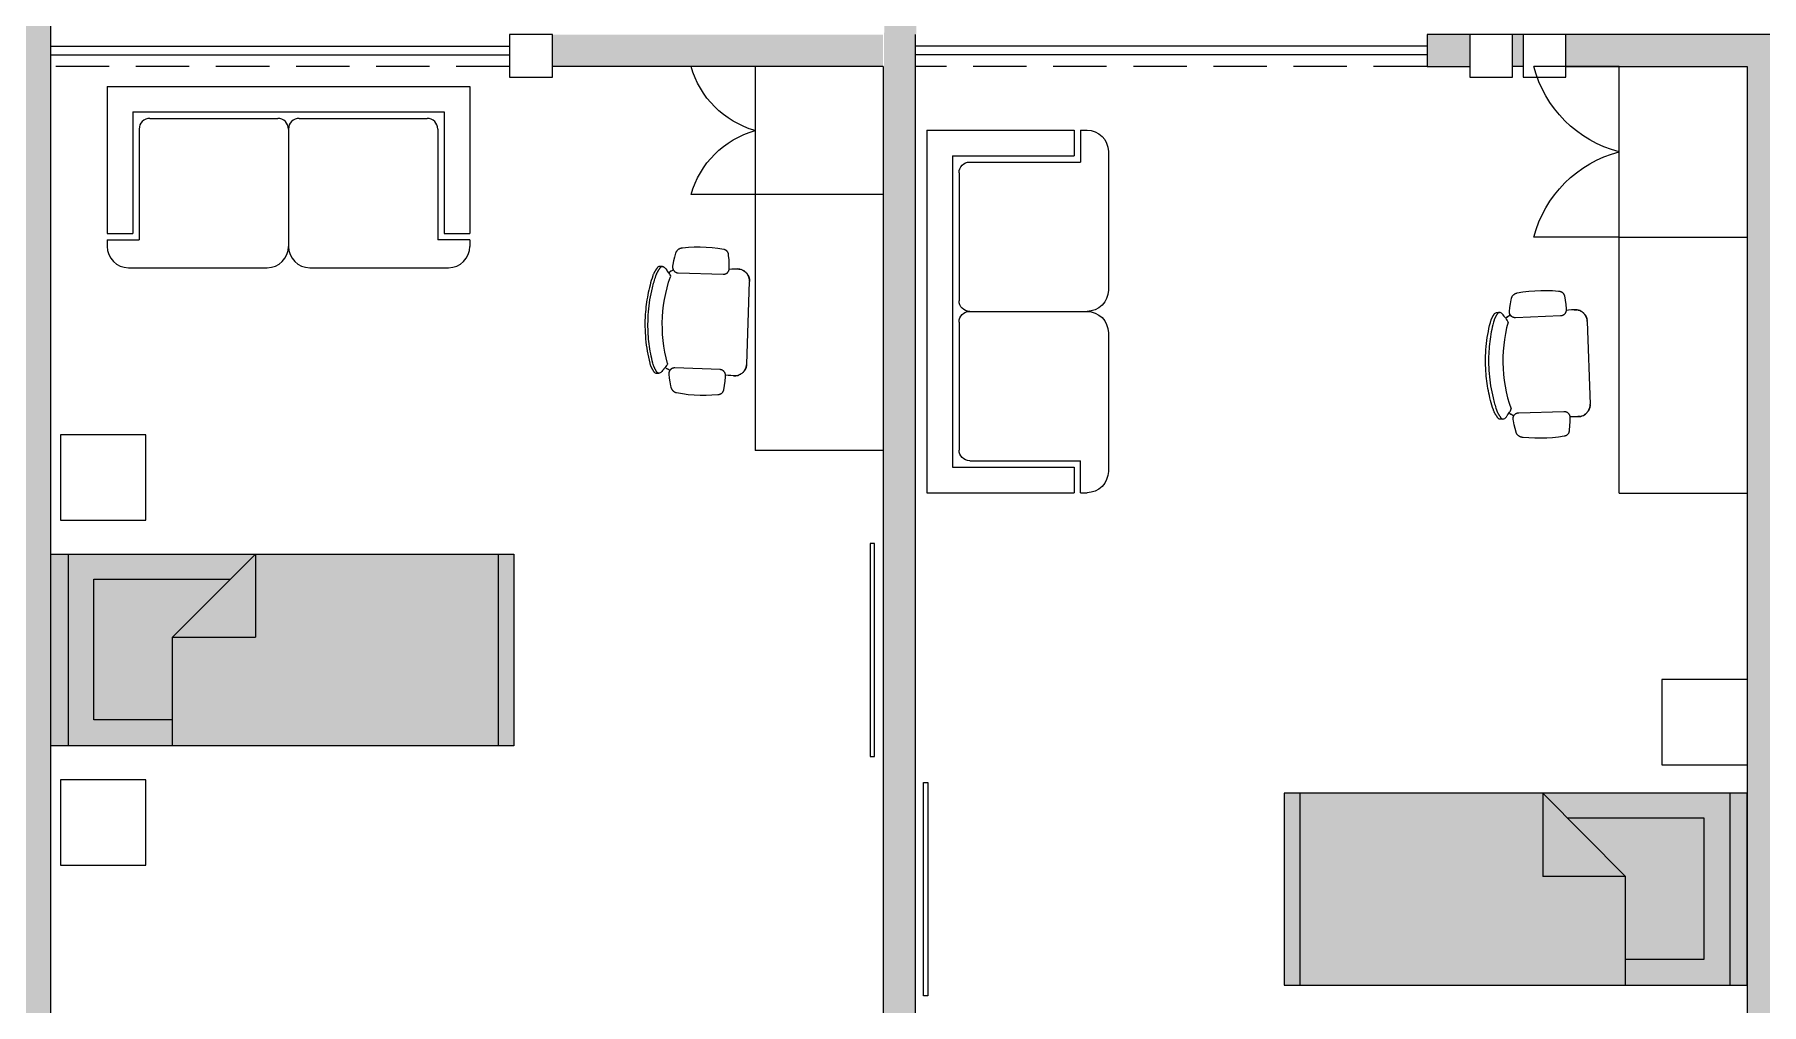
# Model space of a CAD drawing. Header units: metres. Extents: x 51 to 18146, y -212 to 18074.
# Drawn here: x 92.3 to 100.38, y 366.32 to 370.87 of the extents above; entities that cross this region are included whole.
import ezdxf

# ---------------------------------------------------------------- set-up
doc = ezdxf.new("R2010")
doc.units = ezdxf.units.M
doc.linetypes.add('DASHED2', pattern=[0.375, 0.25, -0.125])
doc.layers.get('0').update_dxf_attribs({"color": 250})
for name, color, linetype, lineweight in [('P0 - Antepecho', 250, 'Continuous', 15), ('P0 - Estructura', 250, 'Continuous', 25), ('P0 - Mobiliario', 250, 'Continuous', 9), ('P0 - Paredes', 250, 'Continuous', 20), ('P0 - Ventanas', 250, 'Continuous', 15)]:
    doc.layers.add(name, color=color, linetype=linetype, lineweight=lineweight)
doc.layers.get('0').freeze()

# ---------------------------------------------------------------- blocks, each defined once
blk = doc.blocks.new('CAMA01')
at = {"true_color": 0xffffff, "transparency": 33554610}
h = blk.add_hatch(color=7, dxfattribs=at)
h.dxf.hatch_style = 1
h.paths.add_polyline_path([(-2.8824434e-09, -0.0021700000017881), (0, 1.8626e-12), (0.0009000000013039, -1.1920929e-09), (0.0008999971123412, -0.0021700011976063)])
for p, q in [((0.0008999998944213, -8.02843601183e-05), (-1.066413e-10, -8.02831587122e-05)), ((0.0001219024024904, -0.0005678501427174), (0.0001219028891064, -0.000200283318758)), ((0.0001219028891064, -0.000200283318758), (0.0007819028915837, -0.0002002841942012)), ((0.0007819028915837, -0.0002002841942012), (0.0007819020384897, -0.0008404724586327)), ((1.3510794379e-06, -0.0005694204699248), (0.0005095589705743, -0.000569421146065)), ((0.0005095589705743, -0.000569421146065), (0.0005095584532246, -0.0009580084774643)), ((0.0008999987235293, -0.0009580089971423), (0.0005095589705743, -0.000569421146065)), ((0.0008999987235293, -0.0009580089971423), (0.0005095584532246, -0.0009580084774643)), ((0.0008999972106364, -0.0020961682585045), (-2.78437e-09, -0.0020961670682743))]:
    blk.add_line(p, q)
blk.add_lwpolyline([(-2.8824434e-09, -0.0021700000017881), (0, 1.8626e-12), (0.0009000000013039, -1.1920929e-09), (0.0008999971123412, -0.0021700011976063)], close=True)
blk = doc.blocks.new('MSA2')
for p, q in [((-0.8499999999999472, -0.0300000000001295), (-0.8499999999999472, -0.7200000000001237)), ((-0.8499999999999472, -0.0300000000001295), (0.8499999999999561, -0.0299999999998701)), ((0.8499999999999561, -0.0299999999998701), (0.8499999999999596, -0.7199999999998643)), ((-0.7299999999999427, -0.1500000000001305), (0.7299999999999552, -0.1499999999998711)), ((-0.7299999999999427, -0.1500000000001305), (-0.7299999999999427, -0.7200000000001308)), ((0.7299999999999552, -0.1499999999998711), (0.7299999999999587, -0.7199999999998679)), ((-0.6999999999999416, -0.2300000000001288), (-0.6999999999999451, -0.7500000000001319)), ((-0.6499999999999408, -0.1800000000001281), (-0.049999999999943, -0.1800000000001316)), ((5.42e-14, -0.2300000000001323), (5.42e-14, -0.7799997975279429)), ((0.0500000000000549, -0.1800000000001281), (0.6500000000000528, -0.1800000000001281)), ((0.7000000000000535, -0.2300000000001288), (0.6999999999998581, -0.7500000000001319)), ((-0.8499999999999472, -0.7200000000001237), (-0.7299999999999427, -0.7200000000001308)), ((0.7299999999999587, -0.7199999999998679), (0.8499999999999596, -0.7199999999998643)), ((-0.8499999999999472, -0.7500000000001248), (-0.6999999999999451, -0.7500000000001319)), ((-0.8499999999999472, -0.7500000000001248), (-0.8499999999999472, -0.780000000000126)), ((0.8500000000000555, -0.7500000000001248), (0.6999999999998581, -0.7500000000001319)), ((0.8500000000000555, -0.7500000000001248), (0.8500000000000555, -0.780000000000126)), ((-0.7499999999999459, -0.8800000000001272), (-0.0999998320310693, -0.8800000000001272)), ((0.0999997620184319, -0.8800000000001272), (0.7499999107484472, -0.8800000000001272))]:
    blk.add_line(p, q)
for centre, radius, start, end in [((-0.6499999999999408, -0.2300000000001288), 0.05, 89.99999999999969, 179.9999999999998), ((-0.049999999999943, -0.2300000000001323), 0.05, 1.527e-13, 89.99999999999972), ((0.0500000000000549, -0.2300000000001288), 0.05, 90, 180.0000000000001), ((0.6500000000000528, -0.2300000000001288), 0.05, 3.562e-13, 90), ((-0.7499999999999459, -0.780000000000126), 0.1, 180.0000000000007, 270), ((-0.0999999999999473, -0.780000000000126), 0.1, 270.0001363534254, 0.0001160080155581), ((0.1000000000000556, -0.780000000000126), 0.1, 179.9998839919844, 269.9998636465746), ((0.7500000000000578, -0.780000000000126), 0.1, 270.0000000000001, 359.9999999999992)]:
    blk.add_arc(centre, radius, start, end)
blk = doc.blocks.new('-COL40-')
at = {"color": 0}
blk.add_lwpolyline([(-0.1999999999710837, 0.1999999998887603), (-0.1999999999710837, -0.200000000115196), (0.2000000000328441, -0.200000000115196), (0.2000000000328441, 0.1999999998887603)], close=True, dxfattribs=at)
blk = doc.blocks.new('EQ_Silla - Haworth-Zody Task1 - Silla operativa con apoyabrazos-V157-Layout Copy 1')
for p, q in [((0.3079581747192112, 0.0921738494505853), (-0.0793581747191419, 0.0921738494505875)), ((-0.1348424355650827, -0.0052449329755294), (-0.1353583258991049, 0.00684369083393)), ((0.3639583258991628, 0.0068436908339243), (0.3634424355651413, -0.0052449329755223)), ((-0.1086311546798821, -0.2437535726801241), (-0.1095237594148359, -0.0318337865780272)), ((0.3381237594148705, -0.0318337865779708), (0.3372311546799081, -0.2437535726801198)), ((-0.1358731024365228, -0.3180360660910343), (-0.1358731024365228, -0.3316857496327566)), ((0.3644731024365748, -0.331688326845399), (0.3644731024365748, -0.3180386937343387))]:
    blk.add_line(p, q)
at = {"flags": 128}
for points in [[(-0.1353583258991047, 0.0068436908339301), (-0.1359113819123139, 0.0198119512624371), (-0.1364562745090984, 0.0325887929057688)], [(0.365056274509157, 0.0325887929057683), (0.3645113819123725, 0.0198119512624365), (0.3639583258991634, 0.0068436908339292)], [(-0.2259057824548897, -0.0339270631162997), (-0.2290985714151343, -0.0614857801550134), (-0.2311867517393447, -0.0891501306642502), (-0.2321669827844545, -0.116875857584614), (-0.2320376963898896, -0.1446186056675393), (-0.2307990993863124, -0.1723339924342266), (-0.2284531732646974, -0.1999776791781552), (-0.2250036710064151, -0.2275054418975346), (-0.2243909969472571, -0.2316244073007391)], [(-0.2030415816124818, -0.0106836094461181), (-0.2041147055000873, -0.0108697968385668), (-0.2051795254931787, -0.0110987488107282), (-0.2062343381069231, -0.0113700990882817), (-0.2072774558661582, -0.011683413568676), (-0.2083072100049888, -0.0120381910155698), (-0.209321953136453, -0.0124338638607339), (-0.2103200618880125, -0.0128697991120263), (-0.2112999394985715, -0.0133452993660338), (-0.2122600183730034, -0.0138596039237884), (-0.2131987625899065, -0.0144118900077048), (-0.214114670358777, -0.0150012740778696), (-0.2150062764225875, -0.0156268132454913), (-0.2158721544018222, -0.0162875067813532), (-0.2167109190764331, -0.0169822977167305), (-0.2175212286018625, -0.0177100745343443), (-0.2183017866557187, -0.0184696729465391), (-0.21905134451164, -0.0192598777578906), (-0.2197687030369507, -0.0200794248092639), (-0.2204527146110336, -0.020927003000215), (-0.2211022849612838, -0.0218012563864419), (-0.2217163749137149, -0.0227007863490183), (-0.2222940020553939, -0.0236241538319009), (-0.2228342423061322, -0.0245698816440869), (-0.2233362313967547, -0.0255364568228245), (-0.2237991662518086, -0.0265223330540163), (-0.2242223062742774, -0.0275259331460024), (-0.224604974530393, -0.028545651552724), (-0.2249465588325723, -0.0295798569422661), (-0.2252465127188141, -0.0306268948066178), (-0.2255043563268677, -0.0316850901085477), (-0.2257196771619768, -0.0327527499613235), (-0.2258921307567439, -0.0338281663369217), (-0.2259057824548897, -0.0339270631163041)], [(-0.1373623365881645, -0.0049486939613892), (-0.1577386763790189, -0.0058132096444355), (-0.1780641458648533, -0.0074918700685434), (-0.1983062286303285, -0.0099819897351263), (-0.2030415816124818, -0.010683609446116)], [(-0.1095237594148359, -0.0318337865779687), (-0.1095590873103461, -0.0307452037547336), (-0.1096379186496258, -0.029658904420664), (-0.109760127319327, -0.0285766264229619), (-0.1099255178116617, -0.0275001011755637), (-0.1101338255371344, -0.0264310508892045), (-0.1103847172477954, -0.0253711858162947), (-0.1106777915704449, -0.0243222015148612), (-0.1110125796486866, -0.0232857761360084), (-0.1113885458930076, -0.022263567739255), (-0.1118050888376129, -0.0212572116399853), (-0.1122615421026607, -0.0202683177932689), (-0.1127571754602973, -0.0192984682183062), (-0.1132911960028721, -0.0183492144675256), (-0.1138627494114334, -0.0174220751444485), (-0.1144709213224718, -0.0165185334741922), (-0.1151147387906484, -0.0156400349307003), (-0.1157931718453511, -0.0147879849242257), (-0.1165051351384374, -0.0139637465530215), (-0.1172494896804949, -0.0131686384226626), (-0.1180250446630553, -0.0124039325365302), (-0.1188305593635831, -0.0116708522609288), (-0.1196647451303969, -0.0109705703679031), (-0.1205262674442145, -0.0103042071591043), (-0.1214137480531253, -0.0096728286735101), (-0.1223257671774634, -0.0090774449820177), (-0.1232608657811865, -0.0085190085715197), (-0.1242175479060003, -0.0079984128211503), (-0.1251942830645992, -0.0075164905730539), (-0.1261895086890887, -0.0070740128000239), (-0.1272016326307547, -0.0066716873721056), (-0.1282290357072089, -0.0063101579241556), (-0.1292700742927113, -0.0059900028261697), (-0.1303230829475796, -0.0057117342580201), (-0.1313863770826048, -0.005475797390033), (-0.1324582556539965, -0.0052825696708861), (-0.1335370038846878, -0.0051323602237092), (-0.134620896007637, -0.0050254093515644), (-0.1357081980266702, -0.0049618881530305), (-0.1367971704905018, -0.004941898248489), (-0.1373623365881645, -0.0049486939613892)], [(0.3659623365881904, -0.0049486939613914), (0.3648731838078021, -0.0049460778141358), (0.3637847976154853, -0.004987018254039), (0.3626989191969669, -0.005071449785128), (0.3616172857260727, -0.0051992373349601), (0.3605416275856133, -0.0053701764707109), (0.3594736655991776, -0.0055839937262419), (0.3584151082780946, -0.0058403470395459), (0.3573676490882852, -0.0061388263000106), (0.3563329637409899, -0.0064789540044937), (0.3553127075120656, -0.0068601860212201), (0.3543085125938127, -0.0072819124602927), (0.3533219854838964, -0.0077434586493685), (0.3523547044152356, -0.0082440862129998), (0.3514082168312066, -0.0087829942538932), (0.3504840369100362, -0.0093593206341293), (0.3495836431424448, -0.0099721433544521), (0.3487084759664051, -0.0106204820292336), (0.3478599354626877, -0.0113032994548983), (0.3470393791150767, -0.0120195032692313), (0.3462481196387094, -0.0127679476989044), (0.3454874228799383, -0.0135474353924911), (0.3447585057913172, -0.0143567193359696), (0.3440625344846842, -0.0151945048476589), (0.3434006223656677, -0.0160594516494659), (0.342773828352465, -0.0169501760110126), (0.3421831551817704, -0.0178652529633367), (0.3416295478046677, -0.0188032185785221), (0.3411138918748615, -0.0197625723116761), (0.340637012331836, -0.0207417794014595), (0.3401996720811347, -0.0217392733254384), (0.3398025707738567, -0.0227534583061066), (0.3394463436873875, -0.0237827118638474), (0.339131560709081, -0.0248253874125268), (0.3388587254245371, -0.0258798168936974), (0.3386282743120266, -0.0269443134451216), (0.3384405760441544, -0.0280171740993969), (0.3382959308981218, -0.0290966825083422), (0.3381945702752966, -0.0301811116887841), (0.338136656331064, -0.0312687267853699), (0.3381237594148705, -0.0318337865779708)], [(0.4316415816125078, -0.0106836094461181), (0.4114237683748084, -0.008003564945704), (0.3911149540360872, -0.0061341610851239), (0.3707476283669665, -0.0050783885117593), (0.3659623365881904, -0.0049486939613914)], [(0.4545057824549243, -0.0339270631163019), (0.4543372727566161, -0.0328510217115055), (0.4541258676687744, -0.0317825796157044), (0.4538719053944187, -0.0307234461083226), (0.4535757922190153, -0.0296753155770392), (0.4532380018604885, -0.0286398648071169), (0.452859074711343, -0.027618750298897), (0.4524396169741899, -0.0266136056177707), (0.4519802996919309, -0.0256260387808067), (0.4514818576742295, -0.0246576296842768), (0.4509450883219854, -0.0237099275761556), (0.4503708503516564, -0.022784448577641), (0.4497600624215067, -0.0218826732577137), (0.4491137016619228, -0.0210060442645106), (0.4484328021122387, -0.0201559640174228), (0.4477184530664777, -0.0193337924634995), (0.4469717973307345, -0.0185408449018479), (0.4461940293949053, -0.0177783898793981), (0.4453863935217819, -0.017047647161553), (0.4445501817564482, -0.0163497857807756), (0.443686731859372, -0.0156859221663969), (0.4427974251661927, -0.0150571183585982), (0.4418836843778915, -0.0144643803093122), (0.4409469712848398, -0.0139086562729976), (0.4399887844281344, -0.0133908352895473), (0.4390106567023638, -0.0129117457620805), (0.438014152903227, -0.0124721541316412), (0.4370008672242201, -0.0120727636510527), (0.4359724207062869, -0.011714213259899), (0.4349304586444543, -0.0113970765623171), (0.4338766479557564, -0.011121860909363), (0.4328126745124866, -0.0108890065873766), (0.4317402404451839, -0.0106988861135979), (0.4316415816125078, -0.0106836094461181)], [(0.4529909969472917, -0.2316244073007391), (0.4566057039634906, -0.2041178502760709), (0.4591175506984393, -0.1764887458362824), (0.4605225187331963, -0.1487812946545938), (0.4608183604186155, -0.1210398227422797), (0.4600046024711065, -0.093308710536543), (0.4580825467298099, -0.0656323219012465), (0.4550552680738797, -0.0380549331542383), (0.4545057824549243, -0.0339270631163019)], [(-0.2243909969472571, -0.2316244073007391), (-0.2241628828186982, -0.2329480334900994), (-0.2238820202270957, -0.2342614787875673), (-0.2235488584926584, -0.2355626419608503), (-0.2231639306031157, -0.2368494414264444), (-0.2227278523609645, -0.2381198185797041), (-0.2222413213983628, -0.2393717410881813), (-0.2217051160610755, -0.2406032061429317), (-0.2211200941632546, -0.2418122436625586), (-0.2204871916151352, -0.2429969194449534), (-0.2198074209257764, -0.2441553382615741), (-0.2190818695832824, -0.2452856468894291), (-0.2183116983150258, -0.2463860370758403), (-0.2174981392307288, -0.2474547484312462), (-0.2166424938513942, -0.248490071245452), (-0.2157461310270817, -0.249490349222817), (-0.2148104847471083, -0.2504539821319509), (-0.2138370518459289, -0.2513794283657758), (-0.212827389608519, -0.252265207407726), (-0.2117831132790869, -0.2531099022002948), (-0.2107058934769891, -0.2539121614120035), (-0.2095974535241188, -0.254670701599259), (-0.2084595666879351, -0.2553843092595656), (-0.2072940533446453, -0.2560518427729016), (-0.206102778066977, -0.2566722342280403), (-0.2048876466412342, -0.2572444911310017), (-0.203650603018498, -0.2577676979928073), (-0.2023936262046666, -0.2582410177941049), (-0.2011187270945072, -0.2586636933241708), (-0.1998279452546224, -0.259035048392322), (-0.1997320632002284, -0.259060417120922)], [(0.4283320632002545, -0.2590604171209198), (0.4296239362141156, -0.258692876020003), (0.4309000781434492, -0.2582739677710921), (0.4321584474333874, -0.257804362538013), (0.4333970309615147, -0.257284811588972), (0.4346138472584016, -0.2567161460946457), (0.4358069496775372, -0.256099275798521), (0.436974429509587, -0.2554351875614793), (0.4381144190358515, -0.2547249437830337), (0.4392250945162705, -0.2539696807017244), (0.4403046791070125, -0.2531706065773612), (0.4413514457030364, -0.2523289997580819), (0.4423637197010831, -0.2514462066352757), (0.4433398816786968, -0.2505236394896039), (0.4442783699849464, -0.2495627742317047), (0.4451776832387474, -0.2485651480410222), (0.446036382730738, -0.2475323569066372), (0.4468530947249013, -0.2464660530740486), (0.4476265126562744, -0.2453679424019225), (0.4483553992211581, -0.2442397816330897), (0.4490385883565301, -0.2430833755841091), (0.4496749871055124, -0.2419005742579801), (0.4502635773658725, -0.2406932698845023), (0.4508034175187425, -0.2394633938931351), (0.4512936439350432, -0.2382129138230975), (0.4517334723570924, -0.2369438301757484), (0.4521221991532235, -0.2356581732142048), (0.4524592024434995, -0.2343579997153386), (0.4527439430945475, -0.2330453896793981), (0.4529759655820493, -0.2317224430024375), (0.4529909969472917, -0.2316244073007391)], [(-0.1997320632002284, -0.259060417120922), (-0.1820200502348526, -0.2633419205167265), (-0.1641509905205514, -0.2669117075609025), (-0.1461534707410165, -0.2697640673556791), (-0.1391678896288675, -0.2706734188888888)], [(-0.1391678896288675, -0.2706734188888888), (-0.138084363155193, -0.2707840127589272), (-0.1369972808118873, -0.2708511886634137), (-0.1359083816988242, -0.2708748391352249), (-0.1348194078222842, -0.2708549263386543), (-0.1337321013081743, -0.2707914821299289), (-0.1326482016149616, -0.2706846080062496), (-0.1315694427509482, -0.2705344749434047), (-0.1304975505001813, -0.2703413231222828), (-0.12943423966161, -0.2701054615445896), (-0.1283812113057503, -0.2698272675385319), (-0.1273401500533352, -0.269507186155175), (-0.1263127213802844, -0.2691457294564522), (-0.1253005689533135, -0.2687434756959767), (-0.1243053120003777, -0.2683010683939536), (-0.1233285427202891, -0.267819215307695), (-0.1223718237355444, -0.2672986872993448), (-0.1214366855924268, -0.266740317102674), (-0.1205246243124612, -0.2661449979908931), (-0.1196370989991569, -0.2655136823475805), (-0.118775529503675, -0.2648473801430911), (-0.1179412941534148, -0.2641471573188192), (-0.1171357275469853, -0.2634141340819032), (-0.1163601184191019, -0.2626494831131629), (-0.115615707578921, -0.2618544276910216), (-0.1149036859249793, -0.2610302397345612), (-0.1142251925400497, -0.2601782377686855), (-0.1135813128687973, -0.2592997848147942), (-0.1129730769813451, -0.2583962862102264), (-0.1124014579253589, -0.2574691873599969), (-0.1118673701693946, -0.2565199714245132), (-0.1113716681399284, -0.2555501569467706), (-0.1109151448544657, -0.2545612954230576), (-0.1104985306528718, -0.2535549688208612), (-0.1101224920289928, -0.2525327870480789), (-0.10978763056443, -0.2514963853774908), (-0.1094944819660702, -0.2504474218306851), (-0.109243515209148, -0.2493875745255609), (-0.1090351317869315, -0.2483185389917287), (-0.1088696650684436, -0.2472420254579858), (-0.1087473797651453, -0.2461597561163532), (-0.1086684715074224, -0.2450734623668914), (-0.1086330665316714, -0.2439848820478776), (-0.1086311546798734, -0.2437535726801068)], [(0.3180339258551021, -0.2790479169573947), (0.2915353869987303, -0.2866681727421991), (0.264753315191917, -0.2932226742093714), (0.2377305560363472, -0.2987009355547874), (0.2105103401821298, -0.3030941927289263), (0.1831362141679493, -0.3063954174574919), (0.1556519707559357, -0.3085993284851342), (0.1281015788725522, -0.3097024000243577), (0.1005291132677119, -0.3097028673960068), (0.0729786840045694, -0.308600729852388), (0.0454943658928295, -0.3063977505784579), (0.0181201279784691, -0.3030974538711131), (-0.0091002367973795, -0.2987051195010604), (-0.0361231816577749, -0.293227774266308), (-0.0629054756555216, -0.2866741807508004), (-0.0894042728334855, -0.2790548233061256), (-0.0894339737252274, -0.279045635561457)], [(0.3372311546799081, -0.2437535726801198), (0.3372573112773313, -0.2448424144756375), (0.3373269890107104, -0.2459293393289375), (0.337440076410526, -0.2470126083921226), (0.3375963925610668, -0.248090488665779), (0.3377956873898316, -0.2491612557714013), (0.3380376420676194, -0.2502231967100319), (0.3383218695185501, -0.2512746126027222), (0.3386479150393442, -0.2523138214083147), (0.3390152570267053, -0.2533391606144177), (0.3394233078118304, -0.2543489898970247), (0.3398714146005028, -0.2553416937447018), (0.3403588605174522, -0.2563156840430643), (0.340884865753198, -0.2572694026154024), (0.3414485888115641, -0.2582013237154537), (0.3420491278559165, -0.2591099564682489), (0.3426855221518979, -0.2599938472552216), (0.3433567536043881, -0.2608515820396724), (0.3440617483862405, -0.2616817886289058), (0.3447993786562031, -0.262483138869491), (0.3455684643632004, -0.2632543507719782), (0.3463677751341602, -0.2639941905618516), (0.3471960322423637, -0.2647014746532629), (0.3480519106531192, -0.265375071542554), (0.3489340411435489, -0.2660139036183842), (0.349841012493038, -0.2666169488857135), (0.3507713737409175, -0.2671832426007649), (0.3517236365076464, -0.2677118788143875), (0.352696277375941, -0.2682020118214066), (0.3536877403279017, -0.2686528575135758), (0.3546964392342994, -0.2690636946339568), (0.3557207603920622, -0.2694338659308034), (0.3567590651058482, -0.2697627792090036), (0.3578096923096145, -0.2700499082774717), (0.3588709612239562, -0.2702947937909601), (0.3599411740449951, -0.2704970439848763), (0.3610186186605226, -0.2706563353020565), (0.3621015713889862, -0.2707724129103762), (0.3631882997370499, -0.2708450911104243), (0.3642770651711794, -0.2708742536325827), (0.3653661258989389, -0.2708598538230393), (0.3664537396554679, -0.2708019147184149), (0.3675381664907901, -0.2707005290089174), (0.3677678896289022, -0.2706734188888888)], [(0.3677678896288936, -0.2706734188888867), (0.3858073614905924, -0.2680996804474562), (0.4037294816122606, -0.2648066142534339), (0.4215055784249018, -0.2607994885102467), (0.4283320632002545, -0.2590604171209198)]]:
    blk.add_lwpolyline(points, dxfattribs=at)
for centre, major_axis, ratio, start_param, end_param in [((-0.0347523265836348, -0.2038370660846777), (0.2390804884998245, 0), 0.2923717047227383, 4.322964098592838, 4.347116558305048), ((0.263352326583653, -0.2038370660846777), (0.2390804884998248, 0), 0.2923717047227375, 5.077661402464497, 5.101813862176602)]:
    blk.add_ellipse(centre, major_axis=major_axis, ratio=ratio, start_param=start_param, end_param=end_param)
for points, knots in [([(-0.1314380760497149, 0.0585569405649997), (-0.1297150664134181, 0.0622049993486029), (-0.1268267779686376, 0.0672396324690435), (-0.1228101934131865, 0.072233395030301), (-0.1203669322204662, 0.0748442378107491), (-0.1185018842746867, 0.0766909481448618), (-0.1165902236666237, 0.0784190854458624), (-0.1139540500915292, 0.0805604901037947), (-0.1112614310052826, 0.0824861091285717), (-0.1085274334031657, 0.0841947354003728), (-0.106433286324765, 0.0853610641548807), (-0.1043340738447774, 0.0864264847716688), (-0.1015707032626833, 0.0877225107419734), (-0.0981770538230757, 0.0890945775587135), (-0.0954845473331059, 0.0898998263396851), (-0.0941474130462302, 0.0902271186446056)], [-1, -1, -1, -1, -0.8, -0.7000000000000001, -0.6500000000000002, -0.6000000000000001, -0.55, -0.5, -0.4, -0.35, -0.3, -0.25, -0.2, -0.1, 0, 0, 0, 0]), ([(-0.0912548920958012, 0.0909218871233229), (-0.0915450652540238, 0.0908802870929717), (-0.0919957326131124, 0.0907874257727281), (-0.0925483211512657, 0.0906469955357859), (-0.0928719213143915, 0.0905603888061155), (-0.0931180570100462, 0.0904925975232822), (-0.0933696003785661, 0.0904237960916198), (-0.093713264971736, 0.0903324866181086), (-0.0941542438341353, 0.0902182535196321), (-0.0946028172485875, 0.0901013558814184), (-0.0949617143853118, 0.0900034539976073), (-0.0952291737335568, 0.0899263443002192), (-0.0954960644965827, 0.0898466640849928), (-0.095853985948821, 0.0897398030563044), (-0.0963032750667688, 0.0896033765113959), (-0.0968444538122919, 0.089434531879339), (-0.0975653447057774, 0.0891980675816562), (-0.0984682183169726, 0.0888876764882781), (-0.0999137331434023, 0.0883592448499803), (-0.1017166160443157, 0.0876362108280078), (-0.1035040749845878, 0.0868323832204166), (-0.1049187213883338, 0.0861447211224973), (-0.1059668726287512, 0.0856057065682478), (-0.1068296396914773, 0.0851411672947812), (-0.1075111285436064, 0.0847630670407482), (-0.1079293252131913, 0.0845206704445937), (-0.1082606756683073, 0.0843251844328052), (-0.1085921363216849, 0.0841310812998083), (-0.1090030348957417, 0.0838886158620501), (-0.109485070949114, 0.0835962146224568), (-0.109947995136831, 0.0832999867258977), (-0.1103908516763099, 0.0830040426541177), (-0.110961806556296, 0.0826213360339343), (-0.1113660269212711, 0.0823542513260005), (-0.1116250685030013, 0.0821934378051991)], [-1, -1, -1, -1, -0.95, -0.925, -0.9125, -0.9, -0.8875, -0.875, -0.85, -0.825, -0.8125, -0.8, -0.7875000000000001, -0.775, -0.75, -0.725, -0.7, -0.65, -0.6, -0.5, -0.4, -0.35, -0.3, -0.25, -0.225, -0.2, -0.1875, -0.175, -0.15, -0.125, -0.1, -0.075, -0.05, 0, 0, 0, 0]), ([(0.3402250685030618, 0.0821934378051991), (0.3399660269213316, 0.0823542513260005), (0.3395618075732008, 0.0826213369436711), (0.33899084998163, 0.0830040411378895), (0.3385480015769064, 0.0832999924875646), (0.3380850468838576, 0.0835961930920169), (0.3376031247170578, 0.0838886962221422), (0.3371096213872324, 0.0841792744774303), (0.3366126457873563, 0.0844719137578753), (0.3361111689852555, 0.0847630797735141), (0.3356001688980332, 0.0850468686676951), (0.3350838644510113, 0.0853260645257113), (0.3343925663116907, 0.085696072125253), (0.3335185934590543, 0.086144545333104), (0.3321041489130438, 0.0868324848063964), (0.3303165903355381, 0.0876361755011523), (0.3285137363415899, 0.0883592492445658), (0.327068217702178, 0.0888876756433947), (0.3261653447821551, 0.0891980676865211), (0.3254444537979598, 0.0894345318595585), (0.3249032750707748, 0.0896033765168135), (0.324453985948395, 0.0897398030556319), (0.3240960644967383, 0.0898466640851193), (0.3238291737335958, 0.0899263443001852), (0.3235617143853818, 0.090003453997616), (0.3232028172486476, 0.0901013558814132), (0.3227542438341999, 0.0902182535196337), (0.3223132649717997, 0.0903324866181083), (0.32196960037863, 0.0904237960916197), (0.3217180570101101, 0.0904925975232821), (0.3214719213144551, 0.0905603888061154), (0.3211483211513297, 0.0906469955357859), (0.3205957326131762, 0.0907874257727281), (0.320145065254088, 0.0908802870929716), (0.3198548920958655, 0.090921887123323)], [-1, -1, -1, -1, -0.95, -0.925, -0.9, -0.875, -0.85, -0.825, -0.8, -0.775, -0.75, -0.725, -0.7, -0.65, -0.6, -0.5, -0.4, -0.35, -0.3, -0.275, -0.25, -0.225, -0.2125, -0.2, -0.1875, -0.175, -0.15, -0.125, -0.1125, -0.1, -0.0875, -0.075, -0.05, 0, 0, 0, 0]), ([(0.3227474130462934, 0.0902271186446056), (0.3240845473331688, 0.0898998263396851), (0.3267770478724963, 0.0890945751015192), (0.3301707196270103, 0.0877225174992574), (0.3329340455792904, 0.0864264730999959), (0.3350333941802102, 0.0853611086915262), (0.3371270302472412, 0.0841945689254619), (0.3391794363733747, 0.0829138870595185), (0.3412021246302125, 0.0815209806391065), (0.3432145982531228, 0.0800257603019773), (0.3451898205139021, 0.0784189189722743), (0.3471019921181163, 0.0766909926765461), (0.3489669039998317, 0.0748442261575976), (0.3514102095393579, 0.0722334016892441), (0.3554267658741137, 0.0672396274748355), (0.3583150664134776, 0.0622049993486028), (0.3600380760497742, 0.0585569405649997)], [-1, -1, -1, -1, -0.9, -0.8, -0.75, -0.7, -0.65, -0.6, -0.55, -0.5, -0.45, -0.4, -0.35, -0.3, -0.2, 0, 0, 0, 0]), ([(-0.1321916451116984, 0.0568125370264888), (-0.1329325412387867, 0.0550153412506641), (-0.1337976136406429, 0.0524626544181907), (-0.1345885741090656, 0.0498449734717892), (-0.1347818098146319, 0.0491391363902812)], [-0.4, -0.4, -0.4, -0.4, -0.3, -0.2637270941814748, -0.2637270941814748, -0.2637270941814748, -0.2637270941814748]), ([(0.3633500437148493, 0.0491204072770976), (0.3631675369587037, 0.0498319723106151), (0.3625647839866263, 0.0519938256115156), (0.3616846880836481, 0.0545548180593154), (0.3609745209703981, 0.056363588224411), (0.3607919793008476, 0.0568120722252804)], [-0.7362729058178431, -0.7362729058178431, -0.7362729058178431, -0.7362729058178431, -0.7, -0.625, -0.6, -0.6, -0.6, -0.6]), ([(0.365056274509157, 0.0325887929057699), (0.3651485838705521, 0.0359120853151212), (0.3649565400764512, 0.0402067050411395), (0.364354048057217, 0.0442993238559526), (0.3641750627479618, 0.0453106595850098)], [-1, -1, -1, -1, -0.85, -0.8, -0.8, -0.8, -0.8]), ([(-0.1337786907094627, -0.3249020827640658), (-0.135906091699721, -0.3214693965513963), (-0.1371751026193961, -0.3126456559319503), (-0.12829460167852, -0.3034425634114581), (-0.1194608401669618, -0.2978855819632817)], [0, 0, 0, 0, 0.4, 1, 1, 1, 1]), ([(-0.1074918230792057, -0.2888121454244476), (-0.1121228672009224, -0.2838407900334862), (-0.1170496171537303, -0.2761411101364257), (-0.1207642644605192, -0.2676251329153607), (-0.1215032036702093, -0.265420628539105)], [-0.615205812332493, -0.615205812332493, -0.615205812332493, -0.615205812332493, -0.3333333333333333, -0.2383083685885172, -0.2383083685885172, -0.2383083685885172, -0.2383083685885172]), ([(0.3182968984863848, -0.2789838552986206), (0.3195734718198324, -0.2787313475865032), (0.3231140776195827, -0.279733789260372), (0.3314172477224516, -0.2850158214006022), (0.3382952314330134, -0.2903875713721492), (0.3421363161204112, -0.293591444593777)], [0.5555555555555556, 0.5555555555555556, 0.5555555555555556, 0.5555555555555556, 0.7222222222222223, 0.861111111111111, 1, 1, 1, 1]), ([(0.3499498264599861, -0.2653854354134375), (0.3492225466266153, -0.2675926150886794), (0.3458838400052281, -0.2762225328453685), (0.3405781386974866, -0.2836485189764659), (0.3360251494315221, -0.2887257886244559)], [-0.7616916314111954, -0.7616916314111954, -0.7616916314111954, -0.7616916314111954, -0.6666666666666666, -0.3847676228222946, -0.3847676228222946, -0.3847676228222946, -0.3847676228222946]), ([(-0.1358730539699896, -0.3316857933774743), (-0.1358730716698342, -0.3322311745893991), (-0.1357071444796072, -0.3345162848192777), (-0.134842403328534, -0.3367613858057219), (-0.1337786907094627, -0.3384520484646375)], [0.737607479234478, 0.737607479234478, 0.737607479234478, 0.737607479234478, 0.8, 1, 1, 1, 1]), ([(-0.1310647324885156, -0.3407727578257767), (-0.1304087486750281, -0.3412433366769766), (-0.1292752412818839, -0.3420185975739311), (-0.1274996982783947, -0.3431947111588242), (-0.1260434887665344, -0.3441407182446821), (-0.1244773714650745, -0.3451798244168842), (-0.1228103598290906, -0.3463057042579011), (-0.12104375760466, -0.3474801192347597), (-0.1191735807349251, -0.3486561708132653), (-0.117213702178536, -0.3498535135795542), (-0.1151780480097815, -0.3510957603182133), (-0.1130603703682172, -0.3523419958102755), (-0.1108523265255993, -0.353552876929276), (-0.1085649294256907, -0.354747300182296), (-0.1062142841248763, -0.3559457282642105), (-0.1037947649462705, -0.3571082414529676), (-0.1004719852581668, -0.3585650497501463), (-0.0961567873518932, -0.3602179920740933), (-0.0925911590540601, -0.3614058330218435), (-0.0907912950076257, -0.3619623952951482)], [0, 0, 0, 0, 0.1, 0.15, 0.2, 0.25, 0.3, 0.35, 0.4, 0.45, 0.5, 0.55, 0.6, 0.65, 0.7, 0.75, 0.8, 0.9, 1, 1, 1, 1]), ([(-0.0907912950076256, -0.3474618679703779), (-0.0942680523817027, -0.3463876329080688), (-0.0994059711727877, -0.3446195130800963), (-0.105002942434549, -0.3421704771320599), (-0.1080724663198226, -0.3406959494216788), (-0.1103165403508348, -0.3395944114159666), (-0.112487871594749, -0.3384773580103986), (-0.1145768656384439, -0.3373305232248826), (-0.116589148939889, -0.3361863993807774), (-0.1185290146536919, -0.3350793053819868), (-0.1203841288227367, -0.3339894955007812), (-0.1221426327260924, -0.3329006803171306), (-0.1238073739446585, -0.3318514045104572), (-0.1259009238617184, -0.330550455883545), (-0.1282577513416973, -0.3291013552903756), (-0.1298150520158429, -0.3280865780225927), (-0.1305025374767579, -0.3276190141623122)], [0, 0, 0, 0, 0.2, 0.3, 0.35, 0.4, 0.45, 0.5, 0.55, 0.6, 0.65, 0.7, 0.75, 0.8, 0.9, 1, 1, 1, 1]), ([(0.319391228184764, -0.347464045243886), (0.3046021359036028, -0.3518158320251878), (0.274813466431913, -0.3595672499036816), (0.2142851778767307, -0.3712957419931038), (0.1297869535541905, -0.3794257330630491), (0.0410397077518383, -0.3751645170797891), (-0.034978108881693, -0.3623010580254756), (-0.0723010258359775, -0.3529027835194002), (-0.0907912950076254, -0.3474618679703778)], [0, 0, 0, 0, 0.1111111111111111, 0.2222222222222222, 0.4444444444444445, 0.7222222222222223, 0.861111111111111, 1, 1, 1, 1]), ([(-0.0907912950076187, -0.3619623952951483), (-0.0759905701880261, -0.3662689688468676), (-0.046184825658495, -0.3739403087487274), (0.0143454856175163, -0.3855499629885253), (0.0988256973377897, -0.3936022397803471), (0.1875433485958242, -0.3893816570356043), (0.2635619898034067, -0.3766452575738768), (0.3008943567924756, -0.3673465649347187), (0.319391228184764, -0.3619645484427746)], [0, 0, 0, 0, 0.1111111111111111, 0.2222222222222222, 0.4444444444444445, 0.7222222222222223, 0.861111111111111, 1, 1, 1, 1]), ([(0.3591026039593567, -0.3276215275543771), (0.358415124038431, -0.3280890818918089), (0.3568578321379268, -0.3291038401627929), (0.3545010096957226, -0.3305529170153902), (0.3524074601277312, -0.3318538468633681), (0.3507427173372466, -0.3329031087064918), (0.3489842101681901, -0.3339919098468778), (0.3471290912072114, -0.3350817053135703), (0.3451892191928324, -0.3361887848139922), (0.3431769280829451, -0.3373328941587834), (0.3410879248834381, -0.3384797139909614), (0.3389165833208611, -0.3395967514769669), (0.3366724977681628, -0.3406982728571726), (0.3336029569863288, -0.342172777849338), (0.3280059535284554, -0.3446217701127088), (0.3228680050531276, -0.3463898439289129), (0.3193912281848114, -0.3474640452438859)], [0, 0, 0, 0, 0.1, 0.2, 0.25, 0.3, 0.35, 0.4, 0.45, 0.5, 0.55, 0.6, 0.65, 0.7, 0.8, 1, 1, 1, 1]), ([(0.3193912281848115, -0.3619645484427746), (0.3211911022133266, -0.3614080032692449), (0.324756750598788, -0.3602201945452039), (0.3290719727494483, -0.3585672878946667), (0.3323947708842752, -0.3571105047724024), (0.3348143033010936, -0.3559480087338251), (0.3371649609487108, -0.3547495966839004), (0.3394523692241416, -0.3535551890410984), (0.341660422997068, -0.3523443228106467), (0.3437781093425053, -0.3510981011275139), (0.3458137708196531, -0.3498558677597539), (0.347773655130867, -0.3486585384730316), (0.3496438361994114, -0.3474825004094836), (0.3514104410492671, -0.3463080986228044), (0.3530774535697003, -0.345182231972177), (0.3546435698797479, -0.3441431391823167), (0.3560997764943522, -0.3431971457103204), (0.3578753132017569, -0.3420210503707064), (0.3590088131247518, -0.3412458033233909), (0.3596647907910966, -0.3407752337721938)], [0, 0, 0, 0, 0.1, 0.2, 0.25, 0.3, 0.35, 0.4, 0.45, 0.5, 0.55, 0.6, 0.65, 0.7, 0.75, 0.8, 0.85, 0.9, 1, 1, 1, 1])]:
    blk.add_open_spline(points, degree=3, knots=knots)
for points in [[(-0.1116250685030013, 0.0821934378051993), (-0.1125721355134791, 0.0815414432195215), (-0.1134958227074884, 0.0808663443964892), (-0.1143964852061841, 0.0801671687235833)], [(-0.0941474130462303, 0.0902271186446056), (-0.0925234668989875, 0.0906611469063517), (-0.0892625394520366, 0.0913833347353718), (-0.0843185334859088, 0.0920302827009218), (-0.0810144716546324, 0.0921738494506121), (-0.0793581747191456, 0.0921738494506121)], [(-0.0833383878014822, 0.0920350799567064), (-0.0846637179480975, 0.0919425442847924), (-0.0873123375636431, 0.0916648692411203), (-0.089942936312261, 0.0912006914373595), (-0.0912548920958012, 0.0909218871233231)], [(0.3079581747192039, 0.0921738494506121), (0.3096144716546964, 0.0921738494506121), (0.3129185334859803, 0.0920302827009223), (0.3178625394520991, 0.091383334735372), (0.3211234668990504, 0.0906611469063517), (0.3227474130462934, 0.0902271186446056)], [(0.3198548920958656, 0.0909218871233231), (0.3185429363123251, 0.0912006914373595), (0.3159123375637066, 0.0916648692411205), (0.3132637179481688, 0.0919425442847929), (0.311938387801553, 0.0920350799567068)], [(0.3429967126122217, 0.0801670974351137), (0.3420959335193206, 0.0808663096586067), (0.3411721355135517, 0.0815414432195131), (0.3402250685030618, 0.0821934378051993)], [(-0.1364562745090983, 0.0325887929057688), (-0.1366153533177319, 0.0372094991122848), (-0.1359380657164682, 0.0461694910622288), (-0.133269887678143, 0.0545310753310691), (-0.1314380760497149, 0.0585569405649997)], [(-0.1355747358825383, 0.0453107708055402), (-0.1363042570909955, 0.0412600611186305), (-0.136579353657625, 0.0370198494515713), (-0.1364562745090983, 0.0325887929057696)], [(-0.126845154379137, 0.066821793767367), (-0.1277560807748633, 0.0654610975712508), (-0.1286231695724769, 0.0640535607740387), (-0.1294323728167443, 0.0625943896119477)], [(-0.1199265273590627, 0.0752771879964171), (-0.1209118545441325, 0.0742852643253627), (-0.1218620075771386, 0.0732527835221867), (-0.1227769151950361, 0.0721812472272598)], [(0.3513782028245383, 0.0721837990517621), (0.3504624451626814, 0.0732542557086287), (0.3495362621773022, 0.0743121409992559), (0.3485265273591227, 0.0752771879964171)], [(0.3580293330806757, 0.0625858851170294), (0.3572222827789, 0.0640481919290006), (0.3563416204609853, 0.0654425889707724), (0.3554451543791966, 0.0668217937673668)], [(0.3600380760497742, 0.0585569405649997), (0.3618698876782021, 0.0545310753310691), (0.3645380657165271, 0.0461694910622289), (0.3652153533177906, 0.0372094991122852), (0.365056274509157, 0.0325887929057693)], [(-0.1213551818269413, -0.2653646276346375), (-0.1207580552436469, -0.2671770965683204), (-0.1200770740818514, -0.2689710624395293), (-0.1193122383415549, -0.2707465327611029)], [(-0.1194608401669615, -0.2978855819632816), (-0.1184198368492226, -0.2972312599936729), (-0.1163916108992341, -0.2958608347764585), (-0.1144703585430339, -0.2943668470032506), (-0.1135363224763551, -0.2935889624776482)], [(-0.1158178110581695, -0.2776236299166693), (-0.1150202324035379, -0.2789889593867183), (-0.1141789828348935, -0.2803292782481608), (-0.1132762237685947, -0.2816231100551406)], [(-0.1135363224763551, -0.2935889624776482), (-0.1073906268400132, -0.2884628391765297), (-0.0971488544004196, -0.2808295641170204), (-0.0913933479879398, -0.2786432686975961), (-0.0896936098344454, -0.2789803061729968)], [(0.3418762237686529, -0.2816231100551414), (0.3427735245229002, -0.2803225504098565), (0.3435609515807609, -0.2789510105888695), (0.3443078638496921, -0.2775532468787881)], [(0.3421363161204112, -0.293591444593777), (0.3430703501200176, -0.2943693334760297), (0.3449915979910578, -0.2958633311186943), (0.3470198187461932, -0.2972337685176773), (0.34806081928725, -0.2978880971562483)], [(0.3479122383416136, -0.2707465327611029), (0.3486770740819068, -0.2689710624395369), (0.3493580552436996, -0.2671770965683359), (0.3499551818269922, -0.2653646276346609)], [(0.3480608192872509, -0.2978880971562483), (0.3510054130962477, -0.2997404522729548), (0.3561192172595029, -0.303430366758891), (0.3614149411227694, -0.3089311608900327), (0.3643021924273775, -0.3143669484894076), (0.3647605924337665, -0.3197152081690292), (0.3634423756026226, -0.3231883727090002), (0.3623786664970768, -0.3249047019979256)], [(-0.1305025374767579, -0.3276190141623122), (-0.1313551712131819, -0.3270838150518702), (-0.1327672461489301, -0.3260957940417204), (-0.1335510578679955, -0.3252725274530394), (-0.1337786907094622, -0.3249020827640658)], [(-0.1337786907094622, -0.3384520484646376), (-0.1335768455760833, -0.3387748843970572), (-0.1329151890378965, -0.3394845052229999), (-0.1317590577138056, -0.3403220239711499), (-0.1310647324885156, -0.3407727578257767)], [(0.3623786664970769, -0.3249047019979256), (0.362151036788545, -0.3252751353780979), (0.3613672441453771, -0.3260983730176789), (0.3599552115401088, -0.3270863524157322), (0.3591026039593567, -0.3276215275543771)], [(0.3596647907910967, -0.3407752337721938), (0.3603590925217336, -0.3403245207374879), (0.3615151857466233, -0.3394870384773118), (0.3621768246002774, -0.3387774438356073), (0.3623786664970769, -0.3384546184193729)], [(0.3623786664970768, -0.338454618419373), (0.3637742339110122, -0.3362365418889462), (0.3644727592537573, -0.3339764154670633), (0.3644730803940017, -0.3316842323589958)]]:
    blk.add_open_spline(points, degree=3)
blk = doc.blocks.new('6')
at = {"layer": 'P0 - Mobiliario'}
for p, q in [((0.4801936367880554, -0.792466296650935), (0.4810936368051916, -0.7924662966514007)), ((0.4807936367932708, -0.7924662966439501), (0.4807936368100345, -0.7942662966423669)), ((0.4801936367917806, -0.7930662966505625), (0.4807936368007213, -0.7930662966426462)), ((0.4807936368007213, -0.7930662966426462), (0.4810936368014663, -0.793066296644509)), ((0.4801936368066818, -0.7942662966586651), (0.4807936368100345, -0.7942662966423669))]:
    blk.add_line(p, q, dxfattribs=at)
for centre, start, end in [((0.4806733738891781, -0.7923460337137804), 285.9690626805058, 344.0309346001843), ((0.4806733738817276, -0.7931865595648997), 15.96906420874632, 74.03093621271763)]:
    blk.add_arc(centre, 0.0004371316651692, start, end, dxfattribs=at)
at = {"layer": 'P0 - Mobiliario', "xscale": -0.001, "yscale": 0.001, "zscale": 0.001, "rotation": 91.9857305401417}
blk.add_blockref('EQ_Silla - Haworth-Zody Task1 - Silla operativa con apoyabrazos-V157-Layout Copy 1', (0.4809141471926123, -0.7935506222900003), dxfattribs=at)
blk = doc.blocks.new('C-E')
at = {"layer": 'P0 - Mobiliario'}
for p, q in [((0.5132936367388816, -0.8095162966507486), (0.5132936367388816, -0.8115162966512144)), ((0.5132936367388816, -0.8095162966507486), (0.5138936367388816, -0.8095162966507486)), ((0.5132936367388816, -0.8107162966509349), (0.5128936367388814, -0.8107162966509349)), ((0.5132936367388816, -0.8107162966509349), (0.5138936367407442, -0.8107162966509349)), ((0.5132936367388816, -0.8115162966509348), (0.5128936367388814, -0.8115162966509348))]:
    blk.add_line(p, q, dxfattribs=at)
for centre, start, end in [((0.5134374041783124, -0.8105725292115041), 194.8096404966109, 255.1903595033749), ((0.5134374041783124, -0.811660064090366), 104.8096404966246, 165.1903595033898)]:
    blk.add_arc(centre, 0.000562451868897, start, end, dxfattribs=at)
at = {"layer": 'P0 - Mobiliario', "xscale": 0.001, "yscale": 0.001, "zscale": 0.001, "rotation": 268.0142696088174}
blk.add_blockref('EQ_Silla - Haworth-Zody Task1 - Silla operativa con apoyabrazos-V157-Layout Copy 1', (0.5130631476051174, -0.8100099758524448), dxfattribs=at)

msp = doc.modelspace()

# ---------------------------------------------------------------- hatches: boundary and pattern name
at = {"layer": 'P0 - Paredes'}
h = msp.add_hatch(color=256, dxfattribs=at)
h.dxf.hatch_style = 1
h.paths.add_polyline_path([(92.22285345512628, 364.3744235346317), (90.32503141194582, 364.3744235857726), (90.32503141194582, 365.2733919116259), (89.82560458678007, 365.2733919065595), (89.82560458864272, 365.9213774328828), (89.94764146134256, 366.0434143074751), (89.84170266063514, 366.1493643684388), (89.67577653217317, 365.9834382404685), (89.67577653217317, 365.1235638523698), (90.17520334802568, 365.1235638481975), (90.17520335733889, 364.374423654139), (89.64581089779735, 364.3744238146543), (89.64581092198192, 364.224595606029), (92.2228534923345, 364.2245955306888), (92.222853451401, 362.7762576072216), (94.94972404101492, 362.7762578118443), (94.94972406706214, 362.926085310638), (94.2544055106789, 362.9260872590542), (94.25440545673669, 363.6752273856401), (94.85372329580782, 363.6752257061005), (94.85372329580782, 364.7509635503292), (94.80983404561877, 364.7948527995944), (94.70388961686194, 364.6889083666205), (94.70388961686194, 364.4243662615419), (94.71998769257964, 364.4243662615419), (94.71998769444228, 364.2245955218673), (94.70388962058723, 364.2245955223442), (94.70388961872457, 363.8250540495515), (94.1045774244368, 363.8250540490747), (94.1045774244368, 362.9260858023167), (92.37268150973318, 362.9260856720805), (92.37268150973318, 365.451708072424), (93.9693415543288, 365.4517082970738), (94.06116005912423, 365.5435268018842), (94.00315050557256, 365.6015363559127), (92.37268150973318, 365.6015361270308), (92.37268150973318, 372.5150811905265), (91.37382781475785, 372.5150811905265), (91.37382781289519, 372.2653677667379), (92.22285345512628, 372.2653677672148), (92.22285345512628, 366.9701736301184), (90.66251212650538, 366.9701738496423), (90.5903766452819, 366.898038371265), (90.69632107961178, 366.7920939382911), (90.72457292938233, 366.8203457871676), (92.22285345512628, 366.8203455764651)])
h = msp.add_hatch(color=256, dxfattribs=at)
h.dxf.hatch_style = 1
h.paths.add_polyline_path([(96.42428183457255, 371.4662848393321), (96.27445376878977, 371.4662848393321), (96.26196807788313, 362.9260843455195), (96.20827972437442, 362.924909675777), (96.20827969832719, 362.776257632792), (96.47797021971643, 362.7762576355934), (96.47797019553185, 362.9260856873989), (96.4117961678505, 362.9260843483209)])
h = msp.add_hatch(color=256, dxfattribs=at)
h.dxf.hatch_style = 1
h.paths.add_polyline_path([(94.71998769444228, 370.7171445397138), (96.26821092985573, 370.7171445397138), (96.26821092985573, 370.8669725939035), (94.71998769444228, 370.8669725943208)])
h = msp.add_hatch(color=256, dxfattribs=at)
h.dxf.hatch_style = 1
h.paths.add_polyline_path([(105.3577795445323, 364.5242482259273), (100.4633964610547, 364.5242482259273), (100.4633964610547, 370.8669739706516), (99.46454274375736, 370.8669739706516), (99.46454274560512, 370.7171459160447), (100.3135684082955, 370.7171459165215), (100.3135684064478, 364.4743089488745), (99.01505864873529, 364.4743088772297), (99.01505857989191, 364.4243662615419), (99.21482932186127, 364.424366261065), (99.21482931815088, 364.3244810240269), (99.26477200363578, 364.32448101753), (99.26477200549841, 364.4243662615419), (99.46454274189472, 364.4243662615419), (99.46454274375736, 364.3244809942245), (100.3135684082955, 364.3244808947444), (100.3135684064478, 362.9260857218504), (97.95627373525501, 362.9260857218504), (97.95627330547572, 364.4743087330461), (97.81143989038469, 364.4743087325692), (97.81143989038469, 362.926085838139), (97.73652585098147, 362.9260858762264), (97.73652587516608, 362.7762576676607), (100.4633964610547, 362.7762576681375), (102.4860751826167, 362.5721612306833), (102.486075180754, 362.8077881011963), (102.3362471279949, 362.8077881011963), (102.3362471279949, 362.7378683547974), (100.4633964610547, 362.9268465364575), (100.4633964629173, 364.3744201713204), (102.3362471279949, 364.3744201717376), (102.3362471298575, 363.8665730295181), (102.4860751826167, 363.8665730295181), (102.486075180754, 364.3744201717376), (103.4849288775921, 364.3744201713204), (103.4849288775921, 363.7155710694194), (103.6347569322139, 363.7155710698962), (103.6347569322139, 364.3744201717376), (105.1580088044107, 364.3744201722145), (105.1580088044107, 364.424366261065), (105.3577795445323, 364.4243662615419)])
h = msp.add_hatch(color=256, dxfattribs=at)
h.dxf.hatch_style = 1
h.paths.add_polyline_path([(99.01505858175457, 370.8669739697576), (98.8152878676802, 370.8669739697576), (98.81528786583245, 370.7171459165215), (99.01505858547986, 370.7171459150911)])
h.paths.add_polyline_path([(99.2647720092237, 370.8669739697576), (99.2148293237239, 370.8669739697576), (99.2148293237239, 370.7171459155679), (99.26477200736107, 370.7171459165215)])

# ---------------------------------------------------------------- linework, layer by layer
at = {"layer": 'P0 - Antepecho', "linetype": 'DASHED2'}
for p, q in [((94.52021695618332, 370.7171458593011), (92.37268151159584, 370.717144625783)), ((98.8152878639698, 370.7171459165215), (96.41803899748624, 370.7171445397138))]:
    msp.add_line(p, q, dxfattribs=at)
at = {"layer": 'P0 - Mobiliario'}
for points in [[(92.416970159322, 368.5927642843128), (92.81651163955031, 368.5927642838359), (92.81651163955031, 368.9923057622313), (92.41697016118466, 368.9923057627082)], [(96.22825677363575, 367.4852708137036), (96.22825677363575, 368.4841245091558), (96.20827969832719, 368.4841245091558), (96.20827969832719, 367.4852708141804)], [(92.41697016118466, 366.9774037584663), (92.81651163955031, 366.9774037579894), (92.81651163955031, 367.3769452363849), (92.41697016118466, 367.3769452363849)], [(96.45799314254523, 366.3657381127477), (96.45799314439297, 367.3645918081999), (96.4779702178538, 367.3645918077231), (96.47797021971643, 366.3657381122708)]]:
    msp.add_lwpolyline(points, close=True, dxfattribs=at)
msp.add_lwpolyline([(100.3135684082955, 367.8463510714174), (99.91402692808211, 367.846351072371), (99.91402692808211, 367.4468095939756), (100.3135684082955, 367.4468095934987)], dxfattribs=at)
at = {"layer": 'P0 - Paredes'}
for p, q in [((96.4180389956385, 370.8669725943208), (96.41803899748624, 362.9260843483209)), ((96.26821091867984, 370.7171445397138), (94.71998769444228, 370.7171445397138)), ((96.26821091867984, 370.7171445397138), (96.2682109205425, 362.9260843455195)), ((99.26477200363578, 370.7171459165215), (99.21482931999863, 370.7171459160447))]:
    msp.add_line(p, q, dxfattribs=at)
for points in [[(92.222853451401, 362.7762576072216), (94.94972404101492, 362.7762578118443), (94.94972406706214, 362.926085310638), (94.2544055106789, 362.9260872590542), (94.25440545673669, 363.6752273856401), (94.85372329580782, 363.6752257061005), (94.85372329580782, 364.7509635503292), (94.80983404561877, 364.7948527995944), (94.70388961686194, 364.6889083666205), (94.70388961686194, 364.4243662615419), (94.71998769257964, 364.4243662619591), (94.71998769444228, 364.2245955228209), (94.70388962058723, 364.2245955223442), (94.70388961872457, 363.8250540495515), (94.1045774244368, 363.8250540490747), (94.1045774244368, 362.9260858023167), (92.37268150973318, 362.9260856720805), (92.37268150973318, 365.451708072424), (93.94108970083296, 365.4517082933784), (93.95521562664212, 365.4375823684931), (94.06116005912423, 365.5435268018842), (94.00315050557256, 365.6015363559127), (92.37268150973318, 365.6015361270308), (92.37268150973318, 372.5150811905265)], [(105.3577795445323, 364.5242482259273), (100.4633964610547, 364.5242482259273), (100.4633964610547, 370.8669739706516), (98.81528786583245, 370.8669739701748), (98.8152878639698, 370.7171459165215), (99.01505857989191, 370.7171459160447)], [(99.46454274560512, 370.7171459160447), (100.3135684082955, 370.7171459165215), (100.3135684064478, 364.4743089488745), (99.01505864873529, 364.4743088772297)]]:
    msp.add_lwpolyline(points, dxfattribs=at)
at = {"layer": 'P0 - Ventanas'}
for p, q in [((92.37268150973318, 370.8120356404781), (94.52021695618332, 370.8120356404781)), ((98.8152878639698, 370.8120370172858), (96.4180389956385, 370.8120370172858)), ((92.37268150973318, 370.7720814931393), (94.52021695618332, 370.7720814931393)), ((98.8152878639698, 370.7720828694105), (96.4180389956385, 370.7720828694105))]:
    msp.add_line(p, q, dxfattribs=at)

# ---------------------------------------------------------------- block references
at = {"layer": 'P0 - Estructura', "transparency": 33554687, "xscale": 0.4994268474869228, "yscale": 0.4994268474869228, "zscale": 0.4994268474869228}
for p in [(94.62010232532025, 370.7670858512521), (99.1149439508766, 370.7670858512521), (99.36465737648308, 370.7670858507752)]:
    msp.add_blockref('-COL40-', p, dxfattribs=at)
at = {"layer": 'P0 - Mobiliario', "xscale": 0.9988536949837254, "yscale": 0.9988536949837254, "zscale": 0.9988536949837254}
msp.add_blockref('MSA2', (93.48462381695211, 370.654049477458), dxfattribs=at)
at = {"layer": 'P0 - Mobiliario'}
for name, p, xscale, yscale, zscale, rotation in [('MSA2', (96.44416208523512, 369.5704011280537), -0.9988536949837254, 0.9988536949837254, 0.9988536949837254, 89.99999999988562), ('CAMA01', (92.37268153020742, 367.535213408947), 998.8536949837255, 998.8536949837255, 998.8536949837255, 90.00007853488421), ('CAMA01', (100.3135683655143, 366.415680708468), -998.8536949837255, 998.8536949837255, 998.8536949837255, 269.9999214648871)]:
    msp.add_blockref(name, p, dxfattribs=dict(at, xscale=xscale, yscale=yscale, zscale=zscale, rotation=rotation))
at = {"layer": 'P0 - Paredes', "xscale": -998.8536949837255, "yscale": 998.8536949837255, "zscale": 998.8536949837255}
for name, p, rotation in [('6', (575.911398158133, 1162.275033809364), 8.47649151e-08), ('C-E', (-412.9909910993129, -439.8689058823585), 180)]:
    msp.add_blockref(name, p, dxfattribs=dict(at, rotation=rotation))

doc.saveas('drawing.dxf')
